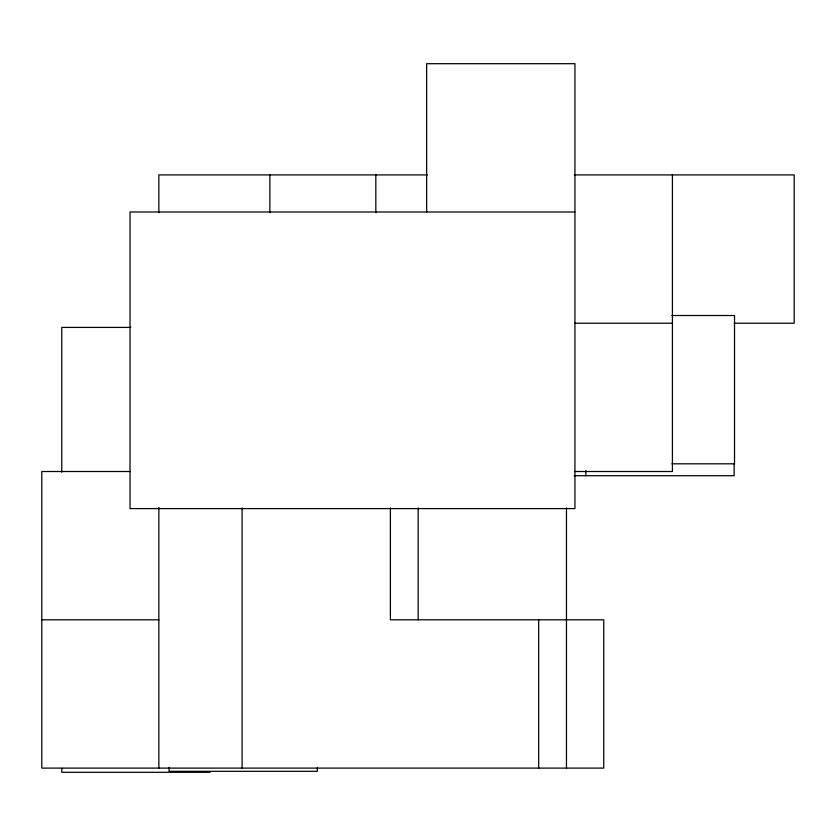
<?xml version="1.0" encoding="UTF-8"?>
<svg xmlns="http://www.w3.org/2000/svg" width="836" height="836" viewBox="0 0 836 836"><rect width="100%" height="100%" fill="white"/><g stroke="black" fill="none" stroke-linecap="round" stroke-linejoin="round"><path stroke-width="1.25" d="M427.363 174.912L158.861 174.912L158.861 212.752M574.353 174.912L794.2 174.912L794.2 323.219L734.186 323.219M574.938 211.989L130.04 211.989L130.04 508.591L574.938 508.591L574.938 63.693L426.642 63.693L426.642 211.989M671.893 315.506L734.52 315.506L734.52 463.813L671.893 463.813M574.855 323.219L672.416 323.219M130.709 327.409L61.77 327.409L61.77 472.235M130.259 471.514L41.8 471.514L41.8 768.106L603.749 768.106L603.749 619.81L390.391 619.81L390.391 507.933M574.855 471.514L672.416 471.514L672.416 174.912M574.144 475.715L734.144 475.715L734.144 464.001M41.8 619.81L158.882 619.81M210.066 772.307L61.77 772.307L61.77 768.388M585.848 470.511L585.848 475.715M566.463 507.933L566.463 768.106M538.687 619.81L538.687 768.106M418.167 507.933L418.167 619.81M375.824 174.912L375.824 212.637M317.387 767.406L317.387 771.304L169.091 771.304L169.091 767.406M269.871 174.912L269.871 212.72M242.095 507.933L242.095 768.106M158.861 507.368L158.861 768.106"/></g></svg>
